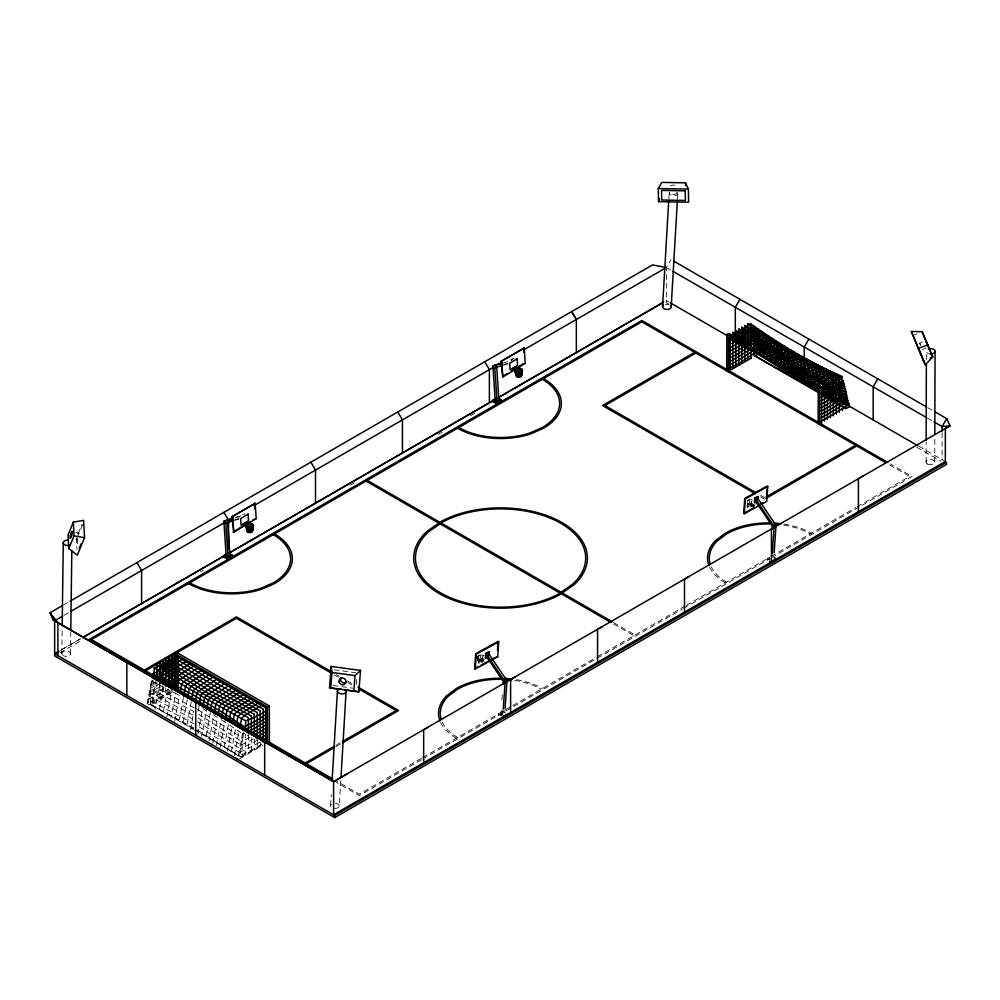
<?xml version="1.0" encoding="UTF-8"?>
<svg xmlns="http://www.w3.org/2000/svg" width="1000" height="1000" viewBox="0 0 1000 1000"><rect width="100%" height="100%" fill="white"/><g stroke="black" fill="none" stroke-linecap="round" stroke-linejoin="round"><path stroke-width="0.75" stroke-dasharray="5 3.75" d="M926.087 462.3L926.15 442.025M926.388 359.363L926.4 351.562A4.338 2.675 0.2 0 0 928.9 353.762M934.737 461.85L934.812 436.9M480.3 661.325L480.312 655.225L484.137 656.012M484.137 659.338L482.362 659.862L482.013 662.138L480.312 662.062L480.312 659.775L477.512 657.987L477.525 656.587M750.688 506.062L751.388 500L749.338 499.913L749.325 507.887L747.225 506.55L748 504.875L752 504.188L754.125 505.538L754.05 506.613M150.55 704.438L150.688 684.8A168.012 97 -60 0 0 156.738 682.013M147.513 701.75L148.1 704.475L150.988 704.688L193.538 729.4M61.825 653.425L62.175 626.9M70.487 653.975L70.763 632.112M153.637 702.65L153.95 681.513M245.138 755.537L245.438 734.412M330.637 805.475L331.287 794.638M334.588 808.35A4.338 2.512 3.4 0 0 339.288 806.25L340.838 779.95M668.812 199.363L669.175 193.125M677.45 199.25L677.812 193.012M482.312 662.05L482.75 655.662M505.025 712.825L502.837 711.438L498.475 713.838L498.375 715.25L502.837 712.925L504.712 714.112L505.125 708.05M500.875 715.362L501.287 709.287M501.925 699.963L502.463 692.188M502.738 712.862L502.837 711.438M502.738 714.338L503.05 709.812M751.338 506.725L751.775 500.337M753.888 506.512L753.95 505.625M769.688 557.312L767.5 558.513L767.412 559.938L769.587 558.737M769.9 560.05L770 558.625M356.3 684.325L356.838 677.212M481.662 661.388L482.362 655.325M751.038 506.812L751.388 504.538M227.525 750.95L231.962 726.675M231.312 751.912L236.2 725.35M187.312 699.75L182.562 725.4M234.488 755.6L239 731.375M190.725 729.975L193.7 711.425L150.438 688.713M212.775 743.062L217.55 717.463L213.888 715.188M216.438 745.337L221.213 719.737L228.412 724.338L223.65 749.938M220.037 747.638L225.5 718.375M261.875 744.3A219.762 126.875 -60 0 1 238.725 756.137L194.762 728.4L147.225 703.25L151.488 680.525M149.062 696.05L152.5 677.725M152.35 680.675L148.387 701.812L148.9 704.2L172.55 691.175M156.15 679.488L151.15 706.038M160.238 681.5L154.987 709.412M163.6 687.2L158.775 712.825M151.812 681.388L167.638 689.25L162.812 714.875M166.812 716.95L171.625 691.325L175.613 693.413L171.05 717.663M174.737 721.137L179.55 695.525L175.613 693.413M183.487 697.638L178.938 721.888M191.25 701.925L186.45 727.537M198.912 706.287L197.537 713.612L241.112 741.062M197.887 734.1L202.7 708.512L206.45 710.713L201.663 736.312M210.175 712.95L205.812 738.812M209.1 740.8L213.663 716.413M242.6 733.125L238.625 754.35L239.213 757.075L240.75 757.725L242.1 757.3L242.175 737.688A168.012 97 -60 0 0 248.238 734.9M238.775 756.112L239.062 754.6M243.738 731.762L239.562 756.55L241.713 756.5L262.312 744.562M482.85 661.838L483.5 658.925L480.3 658.275L477.975 659.562L477.975 660.575L480.312 662.062M751.875 506.525L752.525 503.6L747.85 503.4M752.962 506.8L753.375 504.525L752.962 505.887L750.863 504.55M78 533.763L81.912 524.375M77.375 537.388L82.688 524.612M669.1 304.262L666.4 302.7L666.4 267.525L671.038 259.575M480.312 655.225L477.512 656.762L478.425 662.35M752.525 506.375L753.375 505.538M242.537 514.625L245.162 513.725M510.562 359.913L513.575 358.088M511.188 360.238L514.188 358.4M193.538 728.888L150.875 704.25L150.425 705.025L173 691.938M239.587 758.75L262.75 745.325M63.375 605.05L68.725 601.962M64.025 615.3L69.375 612.212M80.075 639.087L60.012 650.675L80.3 638.962M60.038 652.788L81.65 640.312M200.487 571.7L203.188 570.138M350.387 485.15L354.438 482.812M438.175 434.475L442.225 432.125M470.588 415.763L474.637 413.425M335.988 745.238L341.337 742.15M335.85 746.737L341.188 743.662M421.287 758.4L359.288 794.2L336.838 781.237M422.638 757.625L511.45 706.35M512.8 705.575L596.163 657.438M597.513 656.663L684.938 606.188M686.287 605.413L769.7 557.25M771.05 556.475L855.775 507.55M857.125 506.775L909.625 476.463L888.5 464.263M421.463 759.725L359.288 795.612L336.325 782.35M422.812 758.938L595.812 659.062M597.163 658.275L682.312 609.125M683.675 608.337L770.175 558.4M771.525 557.625L912.087 476.463L890.462 463.988M752.588 506.05L755.075 504.675M914.375 335.025L916.975 333.925M920.425 345.012L919.675 343.15L923.375 341.575M922.425 349.65L926.137 348.088M749.338 499.913L747.562 500.438L748.138 506.35M482.362 659.862L478.2 660.95L480.3 663.213M484.15 659.15L482.375 659.688A3.962 2.35 3.9 0 1 477.525 657.812M503.075 363.038L511.8 360.55M503.825 364.45L508.1 363.237M503.387 365.188L507.663 363.963M235.912 517.225L241.737 515.575M235.5 517.95L239.862 516.7M234.8 519.775L239.075 518.55M234.35 520.513L238.637 519.288M480.3 659.8L483.938 661.213M334.113 669.825L355.637 672.725M332.912 685.487L352.887 688.175M75.9 532.35L78.438 533.025M749.338 504.45L747.562 503.762L748.138 508.575M749.338 506.737L747 505.25L747.45 507.837M151.125 685.05L198.225 709.95L241.8 737.4M149.75 692.387L193 715.088M167.638 689.25L170.3 690.638M192.338 718.763L148.625 695.788A198.025 114.338 -60 0 0 164 688.288M194.188 723.95L147.925 699.525A208.75 120.525 -60 0 0 168.238 689.275M927.8 407.713L931.862 410.062M666.4 267.525L671.8 270.637M927.225 418L932.625 421.112M666.4 300.575L669.1 302.137M919.112 446.375L945.125 461.5M916.712 447.225L941.075 461.287M760.65 495.412L764.675 497.738M760.625 496.825L764.675 499.162M613.5 622.525L635.075 634.975M613.65 624.025L633.85 635.688M336.438 674.625L339.15 676.188M347.25 680.863L352.663 683.988M334.412 674.875L338.438 677.2M347.837 682.613L351.863 684.938M194.875 729.663L241.537 757.113L194.875 730.163M198.113 718.012L240.425 744.725M197.425 721.675L239.737 748.388M199.237 726.888L239.037 752.125M767.5 558.513L769.688 559.913M500.975 713.95L502.837 715.138M498.475 713.838L501.75 715.925M229.6 725.125L242.475 733.737M919.675 343.15L920.625 345.288M477.512 657.987L478.425 663.162M747.225 505.637L747.45 507.025M478.537 659.087L479.113 663.9M478.537 655.763L479.113 661.675M77.463 538.9L77.787 544.975M76.325 537.788L76.963 549.362M260.275 742.075L260.287 746.75M257.3 740.675L257.312 748.475M254.338 739.275L254.35 750.188M251.363 737.875L251.388 751.912M248.388 734.912L248.425 753.625M168.787 690.738L168.787 693.863M165.812 687.775L165.825 695.588M162.838 686.375L162.862 697.3M159.875 683.413L159.9 699.025M156.9 682.013L156.938 700.738M942.087 432.587L942.087 459.625M456.337 738.175A60.8 35.1 0 0 1 440.6 722.438M516.587 679.688A60.8 35.1 0 0 1 542.325 688.525M457.575 737.45A59.05 34.087 0 0 1 442.287 722.175M514.612 680.413A59.05 34.087 0 0 1 541.087 689.237M725.362 582.85A60.8 35.1 0 0 1 709.625 567.112M784.1 524.113A60.8 35.1 0 0 1 811.35 533.2M726.6 582.137A59.05 34.087 0 0 1 711.325 566.85M783.637 525.1A59.05 34.087 0 0 1 810.113 533.913M751.4 504.363A3.962 2.35 3.9 0 1 747.575 503.587M747.575 500.262A3.962 2.35 3.9 0 1 753.175 500.513M478.55 655.575A3.962 2.35 3.9 0 1 484.15 655.825M335.337 803.363A4.338 2.512 3.4 0 1 339.288 806.25M331.025 806.762A4.338 2.512 3.4 0 1 331.413 804.275M670.163 186.137A3.55 2.075 2.1 0 1 674.488 185.212A3.55 2.075 2.1 0 1 676.787 187.65M676.663 192.55A3.55 2.075 2.1 0 1 673.325 194.662A3.55 2.075 2.1 0 1 669.587 192.613M677.575 192.362A4.338 2.537 3.3 0 1 673.875 195.625A4.338 2.537 3.3 0 1 669.225 192.463M665.387 304.438A4.338 2.537 3.3 0 1 668.7 304.65M77.663 533.862A3.55 0.75 -75.3 0 1 78.675 533.587M77.387 539.025A3.55 0.75 -75.3 0 1 76.388 538.7M62.225 654.8A4.338 2.675 0.8 0 1 66.162 651.025A4.338 2.675 0.8 0 1 70.088 654.862A4.338 2.675 0.8 0 1 62.825 655.387M160 687.075A187.738 108.387 -60 0 1 149.312 692.125M153.325 680.263A158.575 91.55 -60 0 1 151.375 681.137M170.387 691.4A219.762 126.875 -60 0 1 147.225 703.25M160.4 683.512A177.738 102.613 -60 0 1 150 688.462M249.8 737.475A177.738 102.613 -60 0 1 241.488 741.35M244.825 733.162A158.575 91.55 -60 0 1 242.862 734.025M253.625 738.838A187.738 108.387 -60 0 1 240.8 745.025M257.7 739.95A198.025 114.338 -60 0 1 240.113 748.688M259.725 742.175A208.75 120.525 -60 0 1 239.412 752.412M927.625 464.125A4.338 2.675 0.2 0 0 934.688 462.55A4.338 2.675 0.2 0 0 928.925 459.562A4.338 2.675 0.2 0 0 927.625 464.125"/><path stroke-width="1.5" d="M266.525 743.138L266.525 707.212M726.75 370.887L726.812 334.45L728.688 333.375L821.675 387.062L821.612 423.488L819.737 424.562L819.8 388.137L821.675 387.062M729.562 370.087L729.625 337.55M729.338 370.225L729.338 369.712M730.238 337.587L730.188 370.712L728.312 371.788L728.375 337.163L818.238 389.038L818.175 423.663M732.837 368.2L732.887 339.738M732.9 336.737L732.9 332.25M735.8 366.5L735.85 341.025M735.863 338.038L735.875 330.538M738.775 364.8L738.838 328.837M741.737 363.088L741.762 345.112M741.775 342.113L741.8 327.137M744.7 361.388L744.762 325.425M747.663 359.688L747.725 323.725M754.613 355.688L819.05 392.9M755.05 355.95L819.05 392.388M824.45 421.025L824.513 385.062M827.412 419.325L827.487 383.363M830.387 417.612L830.45 381.662M833.35 415.913L833.413 379.95M836.312 414.212L836.375 378.25M839.275 412.5L839.338 376.55M926.15 440.462L926.363 364.038M934.825 433.775L935.062 351.112M62.2 625.337L63.275 542.612M70.788 630.55L71.825 550.95M154 678.5L154.15 667.938A124.025 71.612 -60 0 0 174.975 657.775M245.487 731.388L245.637 720.825L201.137 695.9L154.588 668.188M332.1 780.725L337.413 691M341.025 776.862L346.062 691.775M662.55 306.938L668.713 200.925M671.188 306.825L677.362 200.812M474.663 668.637L475.688 653.737L498.113 641.413L498.738 641.812L497.713 656.712L475.288 669.038L474.663 668.637L478.625 666.462M475.288 669.038L476.312 654.137L498.738 641.812M489.125 655.212L488.713 651.825L485.7 653.475L485.387 657.962L488.025 657.262M486.012 658.363L486.225 653.812L505.125 681.8L503.25 709.075M488.5 654.812L488.713 651.825M497.5 650.35L498.113 641.413M502.987 684.412L503.212 681.312L486.075 655.938M505.125 708.05L506.987 680.775L488.1 652.788M758.825 505.737L744.312 513.725L743.7 513.325L744.712 498.425L767.138 486.087L767.763 486.488L766.75 501.388L761.462 504.288M744.312 513.725L745.337 498.825L767.763 486.488M758.15 499.888L757.738 496.5L754.725 498.15L754.425 502.65L755.037 503.038L755.25 498.488L757.125 497.463L776.025 525.45L774.15 552.725M757.525 499.5L757.738 496.5M766.525 495.037L766.938 489.075M772.025 529.1L772.237 525.988L755.113 500.625M769.587 561.325L771.775 562.712L771.862 561.3L776.225 558.9L774.05 557.513M772.288 553.763L774.15 526.487L755.25 498.488M776.125 560.325L776.225 558.9M329.55 687.837L331.2 666.462L360.513 670.413L358.862 691.787L329.55 687.837L338.812 689.087M330.775 688.125L331.987 672.475L331.2 666.462M353.837 691.237L355.037 675.575L360.513 670.413M251.75 530.212L252.325 524.175L248.5 523.775L245.7 525.487L247.338 531.85M520.788 374.888L521.35 368.862L517.525 368.462L515.75 369.113L517.05 375.062M251.762 532.312L252.325 527.325L253.35 526.287L252.325 524.175M520.788 376.987L521.35 372.013L522.375 370.962L521.35 368.862M210.4 711.725L212.037 702.138L213.825 699.875L231.925 688.05M252.438 530.85L253.35 525.125M521.462 375.525L522.375 369.812M252.438 531.613L253.35 526.287M521.462 376.3L522.375 370.962M187.525 698.525L189.137 688.9L190.938 686.637L209.037 674.812M195.287 702.875L196.85 693.413L198.6 691.188L216.688 679.287M174.975 661.2A140.538 81.137 -60 0 1 152.738 673.8L152.05 677.475A149.412 86.263 -60 0 0 174.988 664.613M153.188 674.062L152.5 677.725L199.6 702.625L243.162 730.075L243.85 726.413L222.587 712.412L192.625 694.6L152.738 673.8M156.15 679.488L158.075 670.312L160.875 667.5L178.975 656.8M160.238 681.5L162.013 672.712L164.45 669.887L182.55 658.975M164.275 683.538L165.938 675.088L168.238 672.362L186.337 661.275M168.325 685.588L169.85 677.45L172.037 674.812L190.138 663.575M171.85 690.113L173.75 679.788L175.837 677.262L193.925 665.85M176.3 689.75L177.638 682.113L179.625 679.675L197.725 668.125M180.238 691.862L181.513 684.4L183.425 682.038L201.525 670.387M183.713 696.413L185.375 686.7L187.188 684.362L205.275 672.613M191.475 700.713L193.062 691.2L194.825 688.975L212.925 677.1M199.137 705.062L200.7 695.638L202.425 693.438L220.525 681.513M206.688 709.488L208.275 699.987L210.025 697.775L228.125 685.888M214.112 713.975L215.8 704.262L217.625 701.975L235.725 690.212M218.238 713.8L219.525 706.363L221.45 704.025L239.55 692.362M221.438 718.512L223.263 708.462L225.225 706.05L243.412 694.538L266.075 707M225.5 718.375L226.962 710.525L229.025 708.025L247.125 696.6M229.1 720.675L230.662 712.575L232.825 710L250.975 698.737M232.65 723.012L234.325 714.6L236.612 711.9L254.713 700.788M236.2 725.35L238 716.612L240.4 713.812L258.525 702.887M239.675 727.712L241.637 718.587L244.188 715.65L262.3 704.95M202.938 707.288L204.513 697.837L206.262 695.625L224.325 683.7M658.538 201.65L658.3 188.55L661.862 182.4L685.525 182.825L688.388 189.088L688.625 202.2L658.538 201.65L659.538 198.9M73.338 522.175L68.025 534.938L68.775 548.6L77.287 555.15L84.537 537.712L83.588 520.35L73.338 522.175L74.088 535.825L68.775 548.6M79.312 548.2L81.075 543.95M739.963 299.35L735.325 307.288L735.325 337.337M808.875 339.113L804.237 347.05L804.237 377.1M877.8 378.875L873.162 386.812L873.162 419.862M934.562 411.613L946.725 418.638L942.087 426.575L942.087 431.087M930.15 358.1L932.75 357L927.575 345.025L918.225 348.413L925.3 364.762L932.75 357L922.175 331.725L911.363 331.5L918.475 348.875M516.362 376.525L514.725 370.163L517.513 368.275A3.962 2.225 -3.8 0 1 522.487 370A3.962 2.225 -3.8 0 1 518.2 372.612A3.962 2.225 -3.8 0 1 514.712 369.975M560.938 592.3L572.537 584.25A85.113 49.138 0 0 0 554.987 520.25A85.113 49.138 0 0 0 442.788 521.938L441.2 523.05L561.038 592.238M226.25 556.987L223.875 521.263L233.012 518.062M232.125 516.663L255.175 503.338L256.2 518.65L233.775 532.3L232.125 516.663L255.175 503.338M229.9 555.35L228.025 556.487L225.787 522.95L231.938 520.588M497.05 401.175L494.812 367.625L496.688 366.488L498.925 400.037L497.05 401.175L495.188 400.2L492.9 365.95L502.038 362.738M501.15 361.337L524.2 348.025L525.225 363.338L502.8 376.975L501.15 361.337L524.2 348.025M243.9 523.85L245.775 522.712L247.913 524L245.938 522.975L244.075 524.113L246.038 525.138L243.9 523.85L243.975 524.95L245.85 523.812L245.775 522.712M233.15 531.975L243.7 525.55M246.337 523.95L250.3 521.538M252.938 519.938L256.2 518.65M513.162 369.712L512.938 368.537L514.8 367.4L516.938 368.675L514.975 367.663L513.1 368.8L513.162 369.712L515.025 368.575L514.975 367.663M513 369.625L515.025 368.575M504.812 375.05L507.45 373.438M511.413 371.037L515.363 368.625M518.013 367.025L523.288 363.812M229.112 553.55L232.387 555.237L232.488 556.7L228.125 559.35L223.762 557.1L223.663 555.638L226.938 553.65M223.663 555.638L228.025 557.888L232.387 555.237M498.15 398.225L501.413 399.925L501.512 401.375L497.15 404.025L492.788 401.775L492.688 400.325L495.962 398.325M492.688 400.325L497.05 402.575L501.413 399.925M174.475 653.35L176.35 652.262L269.337 705.95L269.4 742.3L267.525 743.388L267.462 707.038L174.475 653.35L174.537 689.7M267.462 707.038L269.337 705.95M62.038 605.825L50 612.775L53.275 620.013L333.6 781.663L347.5 773.725M70.062 601.188L652.5 264.925L665.013 267.262M58.675 651.45L54.662 653.763L334.725 815.475L946.488 462.275L946.488 464.412L334.725 817.6L54.638 655.9L54.662 620.712L62.688 616.075M70.713 611.438L224.537 522.612M229.887 519.525L232.562 517.975M253.962 505.625L493.4 367.362M498.75 364.275L501.425 362.725M524.163 349.6L665.05 268.3M82.75 637.537L225.875 554.9M229.887 552.575L496.075 398.875M498.75 397.325L663.713 302.125L498.938 397.262M54.638 653.775L58.688 651.438M83 637.4L226.15 554.75M228.85 553.188L494.888 399.6M144.312 670.088L236.45 616.888L331.037 671.5M694.65 352.35L602.525 405.538L755.212 493.7M145.538 670.8L236.45 618.312L331.725 673.325M695.888 353.062L604.975 405.538L755.275 492.312M305.238 762.987L334.65 746.012M342.675 741.388L396.15 710.512L358.562 688.812M766.012 496.975L855.575 445.262M306.462 763.7L334.513 747.513M342.525 742.887L398.6 710.512L358.062 687.1M766.012 498.387L856.8 445.962M53.275 620.013L333.6 781.663L950 425.863L946.725 418.638M333.6 781.663L333.6 814.712L945.337 461.525L945.337 428.475L950 425.863L942.087 426.575L933.975 421.9M729.775 370.475L751.4 358.05M848.637 402.663L849.575 406.587L845.6 408.875L845.525 389.35A168.012 97 -60 0 1 821.213 404.087M733.637 336.562L751.737 326.362L754.1 326.2L760.5 351.788M863.05 476.075L858.4 478.675L858.4 511.737M776.112 526.275L771.45 528.888L771.45 561.938M689.163 576.487L684.5 579.087L684.5 612.15M602.212 626.688L597.562 629.3L597.562 662.35M515.275 676.888L510.613 679.5L510.613 712.55M428.325 727.1L423.663 729.712L423.663 762.763M816.963 384.712L835.05 374.525L837.6 374.513L845 404.338M758.363 496.9L754.725 498.15M489.338 652.225L485.7 653.475M743.7 513.325L754.25 507.525M760.85 503.9L763.487 502.438M481.262 665.013L489.175 660.662M493.137 658.487L497.713 656.712M774.15 526.487L776.025 525.45M505.125 681.8L506.987 680.775M771.775 562.712L775.037 560.925M836.975 400.325L829.75 370.838L827.463 370.775L809.362 380.562L813.188 382.663L831.263 372.688L833.662 372.713L841.025 402.375M744.8 343.35L762.887 333.688L765.075 333.8L771.075 358.812M801.775 376.362L819.875 366.9L821.938 367.013L828.85 396.138M798.075 374.3L816.075 364.925L818.05 365.062L824.862 394.062M756.188 350.15L774.275 340.913L776.2 341.062L781.587 364.263M790.387 369.975L808.475 360.85L810.312 361.025L815.662 384.162M763.688 354.588L781.787 345.513L783.587 345.688L788.962 368.787M787.675 367.3L804.675 358.75L806.475 358.938L811.762 381.95M768.675 356.35L785.675 347.85L787.438 348.05L792.688 371.025L796.462 373.3L791.188 350.262L789.45 350.075L771.35 359.062M782.788 365.662L800.875 356.65L802.638 356.838L807.887 379.8M775.188 361.287L793.275 352.312L795.013 352.512L800.225 375.45M778.988 363.475L797.113 354.5L798.85 354.7L804.05 377.625M514.725 371.312L517.525 372.762L521.35 372.013M245.7 526.638L248.5 528.075L252.325 527.325M492.9 365.95L501.625 363.462M494.812 367.625L501.95 365.588M223.875 521.263L232.6 518.775M225.787 522.95L232.925 520.913M658.3 188.55L688.388 189.088M331.987 672.475L355.037 675.575M344.975 689.925L358.862 691.787M74.088 535.825L84.537 537.712M842.562 410.613L842.062 376.488C809.9 362.287 779.412 344.438 750.888 323.913M839.275 376.575L793.725 352.575L748.162 323.975M836.312 378.288L790.75 354.275L745.2 325.688M833.35 379.988L787.788 355.975L742.237 327.388M830.387 381.688L784.6 357.2L739.275 329.087M827.425 383.4L781.637 358.537L736.312 330.8M260.275 710.837L214.5 685.975L169.163 658.238M257.312 712.55L211.537 688.05L166.2 659.95M254.35 714.275L208.8 690.263L163.238 661.675M251.388 715.987L205.837 691.975L160.275 663.388M248.425 717.712L202.875 693.7L157.312 665.1M843.65 383.387L796.112 358.225L752.987 331.037M844.338 386.262L796.8 361.1L753.662 333.913M845.025 389.125L797.487 363.963L754.35 336.788M845.713 392L798.175 366.838L755.037 339.65M846.4 394.875L798.863 369.712L755.725 342.525M847.087 397.75L799.538 372.587L755.975 345.138L751.85 327.912A140.538 81.137 -60 0 1 735.175 338.25M849.575 406.587L821.4 392.188M512.938 368.537L515.075 369.812L513.1 368.8M226.163 555.525L228.025 556.487M824.013 384.888L778.675 359.888L733.35 332.5M262.8 708.9L217.463 683.9L172.138 656.513M816.975 384.862L819.6 386.275L814.175 363.05L812.3 362.9L794.2 372.125L796.787 373.575M820.913 386.975L847.775 400.662L842.962 380.513L795.425 355.35L751.85 327.912M821.612 389.9L848.925 403.85M813.188 382.663L820.738 386.775M807.9 379.862L810.487 381.3M811.787 382.013L814.375 383.438M808.6 382.788L812.475 384.938L808.3 382.438M817.463 390.075L787.05 372.525L759.488 354.675M803.062 377.075L805.625 378.512L823.675 368.875L825.825 368.963L832.85 398.225M122.2 659.775L126.838 662.375L126.838 695.425M191.125 699.538L195.763 702.138L195.763 735.188M260.038 739.3L264.675 741.9L264.675 774.95M243.412 694.538L175.413 654.613M782.962 365.763L786.587 367.825M803.487 379.888L794.65 374.75M804.775 380.613L807.325 382.062M673.737 261.137L926.45 406.938M673.15 271.425L925.863 417.212M726.812 334.45L819.8 388.137M670.462 302.925L727.288 335.725M735.325 340.337L738.112 341.975M740.725 343.462L750.288 349.012M754.35 351.35L757.05 352.912M759.65 354.375L774.638 363.075M778.7 365.412L786.825 370.1M789.375 371.525L793.587 374.012M794.788 374.65L805.763 381.037M817.938 388.062L813.7 385.562L816.363 387.075L817.013 389.825M821.812 390.238L918.062 445.875M758.462 353.988L754.05 356.012L754.013 351.512M821.712 393.925L845.713 408.288L821.712 394.438M887.763 462.425L641.825 320.438L89.038 639.587L332.262 780.013M885.863 462.738L641.825 321.85L367.275 480.363L439.963 522.337L441.6 521.2A86.862 50.15 0 0 1 556.1 519.475A86.862 50.15 0 0 1 574.025 584.788L562.275 592.95L612.15 621.75M610.962 622.475L561.15 593.725L559.525 594.85A86.862 50.15 0 0 1 445.012 596.587A86.862 50.15 0 0 1 427.1 531.263L438.85 523.112L366.05 481.075L91.487 639.587L175.062 687.837M177.75 689.388L266.325 740.525M269 742.075L332.875 778.95M797.725 374.038L800.238 375.513M760.288 352.587L778.037 343.237L779.925 343.438L785.25 366.538L791.45 370.337M752.738 348.113L770.475 338.55L772.475 338.688L777.938 361.987L781.6 364.338M793.388 374.012L789.675 371.763L790.337 374.5M737.625 339L739.875 340.363M730.075 334.387L737.212 338.75L755.3 328.762L757.738 328.775L763.988 354.15M782.825 365.087L785.263 366.6M777.938 362.062L756.675 348.062A208.75 120.525 -60 0 1 754.425 349.688M235.8 758.025L238.125 759.6M576.337 319.475L571.675 311.55L576.337 319.475L576.337 352.537M484.725 361.75L489.387 369.688L489.387 402.738M397.788 411.962L402.438 419.888L402.438 452.938M310.837 462.163L315.5 470.087L315.5 503.15M223.888 512.362L228.55 520.3M136.95 562.575L141.6 570.5L141.6 603.562M54.662 620.712L50 612.775L57.912 622.612L57.912 655.662M911.363 331.5L925.3 364.762M927.15 343.512C923.2 334.425 931.263 353.162 927.3 344.062M922.175 331.725L927.575 345.025M918.787 348.875L923.65 360.85M514.725 370.163L516.362 375.763M245.7 525.487L247.338 531.087M515.75 372.262L517.05 377.163M246.725 527.587L248.012 532.487M778.625 364.85L779.312 367.713M774.675 361.125L768.775 336.25L766.688 336.138L748.587 345.625L741 341.05L759.1 331.238L761.4 331.287L767.525 356.488M793.375 373.888L794.062 376.737M785.938 369.4L786.625 372.25M782.275 367.125L782.962 369.988M808.562 382.663L809.25 385.525M804.737 380.487L805.425 383.35M800.913 378.3L801.6 381.163M797.138 376.1L797.825 378.963M752.3 328.162L756.413 345.4M757.087 349.812L757.362 350.988M812.45 384.812L813.125 387.675M246.725 524.438L248.012 530.388M517.525 372.762L518.225 377.5M248.5 528.075L249.2 532.812M517.525 368.462L518.225 374.625M248.5 523.775L249.2 529.95M523.587 347.7L523.888 352.287M514.8 367.4L514.875 368.488M501.775 361.662L502.8 376.975M497.05 402.575L497.15 404.025M254.55 503.025L254.963 509.15M245.938 522.975L246 523.888M232.75 516.987L233.775 532.3M227.662 521.812L230 556.812M228.025 557.888L228.125 559.35M685.525 182.825L685.575 185.562M750.8 346.938L750.45 323.663A124.025 71.612 -60 0 1 731.363 336.613M750.837 350.037L750.95 357.788M754 348.525L753.913 336.525A168.012 97 -60 0 1 743.8 343.35M519.575 372.663L519.6 377.438M250.55 527.987L250.575 532.75M519.575 368.363L519.6 374.562M250.55 523.688L250.575 529.888M266.812 742.975L266.363 742.712M265.963 742.487L265.9 707.938L176.038 656.05L176.1 690.6L177.975 689.513L177.913 656.462M263.188 709.15L263.238 741.912M260.212 710.875L260.262 738.95M257.25 712.588L257.3 739.112M254.288 714.312L254.325 736.15M251.325 716.025L251.363 734.75M248.363 717.738L248.388 733.35M175.7 690.375L175.263 690.113M174.963 654.362L175.037 690.25M171.688 656.263L171.75 689.025M168.725 657.975L168.775 687.625M165.763 659.7L165.812 686.225M162.8 661.413L162.838 684.812M159.838 663.138L159.863 681.85M156.875 664.85L156.9 680.45M334.725 815.475L334.725 817.6M228.55 521.8L228.55 548.85M274.525 533.913A60.8 35.1 0 0 1 274.525 583.562L261.938 589.138A60.8 35.1 0 0 1 188.538 583.562M273.288 534.625A59.05 34.087 0 0 1 273.288 582.837L261.062 588.263A59.05 34.087 0 0 1 189.775 582.837M543.55 378.587A60.8 35.1 0 0 1 543.55 428.237L530.962 433.812A60.8 35.1 0 0 1 457.562 428.237M542.312 379.312A59.05 34.087 0 0 1 542.312 427.525L530.087 432.938A59.05 34.087 0 0 1 458.8 427.525M439.975 720.95A60.8 35.1 0 0 1 446.675 695.8L456.337 688.525A60.8 35.1 0 0 1 502.212 678.288M505.1 678.4A60.8 35.1 0 0 1 512.275 679.05M441.175 719.275A59.05 34.087 0 0 1 448.188 696.3L457.575 689.237A59.05 34.087 0 0 1 511.625 680M710.212 563.95A59.05 34.087 0 0 1 717.212 540.975L726.6 533.913A59.05 34.087 0 0 1 771.438 523.975M774.525 524.125A59.05 34.087 0 0 1 779.137 524.5M709 565.638A60.8 35.1 0 0 1 715.7 540.475L725.362 533.2A60.8 35.1 0 0 1 771.237 522.962M774.125 523.075A60.8 35.1 0 0 1 781.3 523.725M928.238 349.15A4.338 2.675 0.2 0 1 934.975 350.763A4.338 2.675 0.2 0 1 929.975 353.975M346.325 682.212A3.55 3.325 38.9 0 1 341 677.625M344.225 689.425A4.338 2.512 3.4 0 1 344.525 693.425A4.338 2.512 3.4 0 1 337.812 692.3A4.338 2.512 3.4 0 1 340.988 688.888M670.425 305.562A4.338 2.537 3.3 0 1 669.65 308.938A4.338 2.537 3.3 0 1 663.8 308.562A4.338 2.537 3.3 0 1 663.538 305.125M69.438 545.312A4.338 2.675 0.8 0 1 63.325 543.3A4.338 2.675 0.8 0 1 67.987 540.212M755.288 342.275A187.738 108.387 -60 0 1 751.025 345.3M746.75 348.175A187.738 108.387 -60 0 1 729.587 358.113M755.975 345.138A198.025 114.338 -60 0 1 753.787 346.725M749.4 349.762A198.025 114.338 -60 0 1 729.575 361.538M752.537 330.788A149.412 86.263 -60 0 1 739.175 339.425M735.337 341.538A149.412 86.263 -60 0 1 729.613 344.412M753.225 333.65A158.575 91.55 -60 0 1 741.425 341.463M739.45 342.625A158.575 91.55 -60 0 1 729.6 347.837M741.775 344.6A168.012 97 -60 0 1 729.6 351.262M752.175 351.275A208.75 120.525 -60 0 1 729.575 364.963M848.975 403.812A219.762 126.875 -60 0 1 821.175 421.213M731.462 340.112A140.538 81.137 -60 0 1 729.613 340.975M754.6 339.4A177.738 102.613 -60 0 1 748.375 343.75M744.2 346.463A177.738 102.613 -60 0 1 729.587 354.688M755.062 352.65A219.762 126.875 -60 0 1 729.562 368.387M846.9 395.087A187.738 108.387 -60 0 1 821.2 410.938M844.837 386.475A158.575 91.55 -60 0 1 821.213 400.65M842.062 376.488A124.025 71.612 -60 0 1 821.237 390.375M843.462 380.737A140.538 81.137 -60 0 1 821.225 393.8M848.288 400.887A208.75 120.525 -60 0 1 821.188 417.788M844.15 383.6A149.412 86.263 -60 0 1 821.225 397.225M846.213 392.225A177.738 102.613 -60 0 1 821.2 407.512M847.588 397.962A198.025 114.338 -60 0 1 821.188 414.363M175 674.875A177.738 102.613 -60 0 1 162.488 682.4M175.012 678.3A187.738 108.387 -60 0 1 164.288 684.762M174.988 668.037A158.575 91.55 -60 0 1 155.287 679.362M175.012 681.712A198.025 114.338 -60 0 1 168.412 685.775M175.025 685.138A208.75 120.525 -60 0 1 170.5 687.938M175 671.45A168.012 97 -60 0 1 158.763 681M266.5 731.188A187.738 108.387 -60 0 1 255.775 737.663M266.488 720.925A158.575 91.55 -60 0 1 246.788 732.25M266.462 710.675A124.025 71.612 -60 0 1 245.637 720.825M266.475 714.087A140.538 81.137 -60 0 1 244.237 726.7M266.512 738.025A208.75 120.525 -60 0 1 261.988 740.825M266.488 724.35A168.012 97 -60 0 1 250.263 733.9M266.475 717.513A149.412 86.263 -60 0 1 243.55 730.362M266.5 727.763A177.738 102.613 -60 0 1 253.975 735.288M266.512 734.6A198.025 114.338 -60 0 1 259.9 738.675M820.512 386.863L820.95 387.625L820.512 386.863M502.837 716.625L502.738 718.037L507.1 715.638L507.2 714.225L502.837 716.625M246.713 524.25L245.688 525.3A3.962 2.225 -3.8 0 0 249.175 527.938A3.962 2.225 -3.8 0 0 253.463 525.325A3.962 2.225 -3.8 0 0 248.487 523.6L246.713 524.25M247.375 527.413L246.513 529.237L248.85 530.45L252.9 528.95L252.037 527.2L247.375 527.413M247.7 528.9L246.925 530.55L247.7 531.263L250.562 531.562L252.662 530.288L251.9 528.7L250.562 528.337L247.7 528.9M516.4 372.088L515.55 373.925L517.875 375.125L521.925 373.625L521.062 371.875L519.587 371.463L516.4 372.088M516.725 373.575L515.95 375.225L518.05 376.312L521.7 374.963L520.925 373.387L516.725 373.575M440.188 523.75L428.575 531.8A85.113 49.138 0 0 0 446.138 595.8A85.113 49.138 0 0 0 558.337 594.113L559.925 593.013L440.087 523.825M248.113 514.087L240.637 518.638L241.075 525.2L248.55 520.65L248.113 514.087M517.137 358.762L509.663 363.312L510.1 369.875L517.575 365.325L517.137 358.762M685.225 190.837L661.562 190.413L661.737 200.012L685.4 200.438L685.225 190.837M175.637 654.488L175.637 654.488M266.75 707.087L266.75 707.087M339.137 681.963A3.55 3.325 38.9 0 0 344.875 684A3.55 3.325 38.9 0 0 343.488 678.175A3.55 3.325 38.9 0 0 339.137 681.963M71.35 536.7A3.55 0.75 -75.3 0 0 72.088 531.362A3.55 0.75 -75.3 0 0 70.113 536.3A3.55 0.75 -75.3 0 0 71.35 536.7"/></g></svg>
